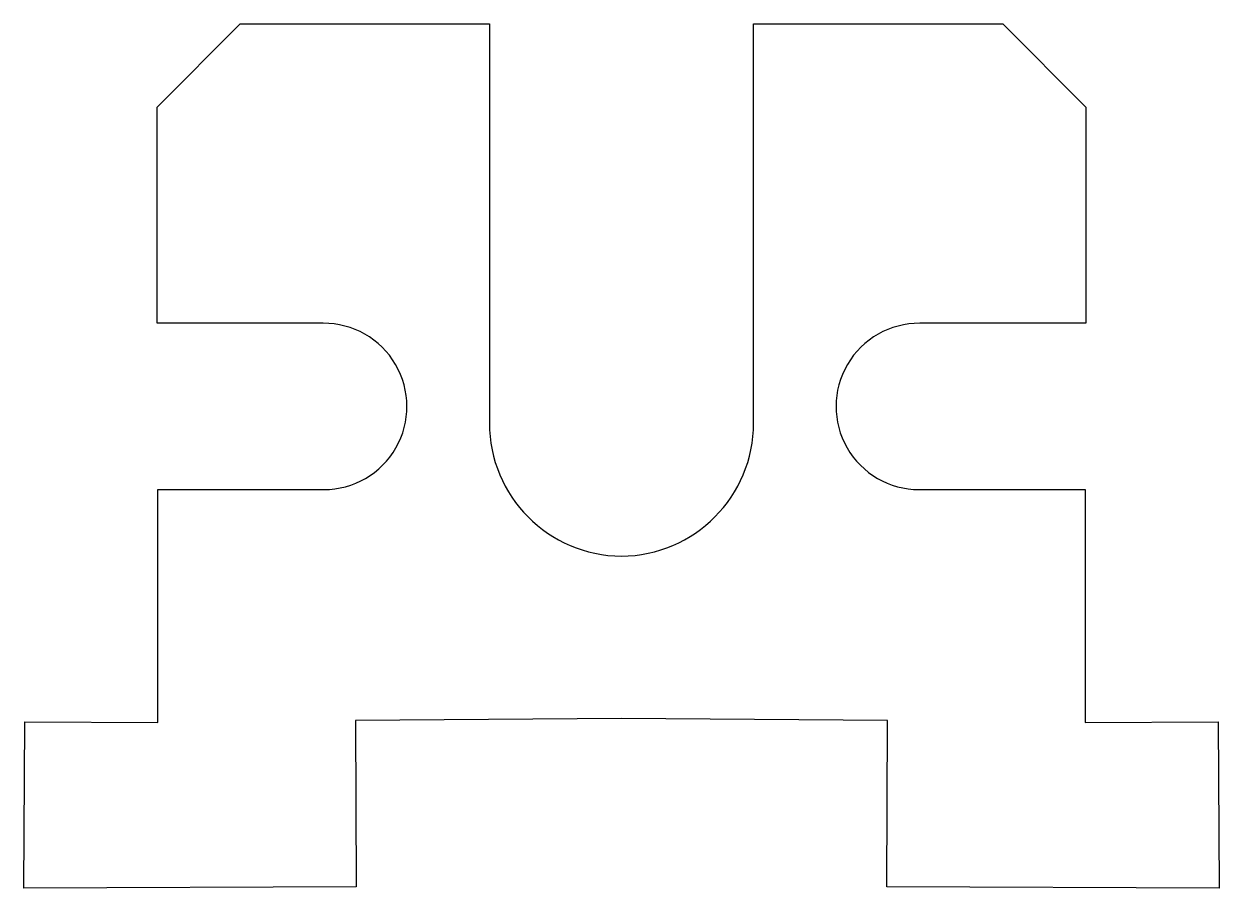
# Model space of a CAD drawing. Header units: millimetres. Extents: x 2232.8 to 2304.7, y 2184.5 to 2236.5.
import ezdxf

# ---------------------------------------------------------------- set-up
doc = ezdxf.new("R2010")
doc.units = ezdxf.units.MM

msp = doc.modelspace()

# ---------------------------------------------------------------- linework, layer by layer
msp.add_lwpolyline([(2268.763, 2194.712), (2252.764, 2194.604), (2252.805, 2184.604), (2232.805, 2184.52), (2232.857, 2194.52), (2240.856, 2194.478), (2240.855, 2208.478), (2250.855, 2208.478, 1.004038), (2250.814, 2218.478), (2240.814, 2218.478), (2240.814, 2231.478), (2245.814, 2236.478), (2260.814, 2236.478), (2260.814, 2212.478, 0.41235), (2268.763, 2204.478, 0.41235), (2276.712, 2212.478), (2276.712, 2236.478), (2291.712, 2236.478), (2296.712, 2231.478), (2296.712, 2218.478), (2286.712, 2218.478, 1.004038), (2286.672, 2208.478), (2296.672, 2208.478), (2296.67, 2194.478), (2304.67, 2194.52), (2304.722, 2184.52), (2284.722, 2184.604), (2284.763, 2194.604)], format="xyb", close=True)

doc.saveas('drawing.dxf')
